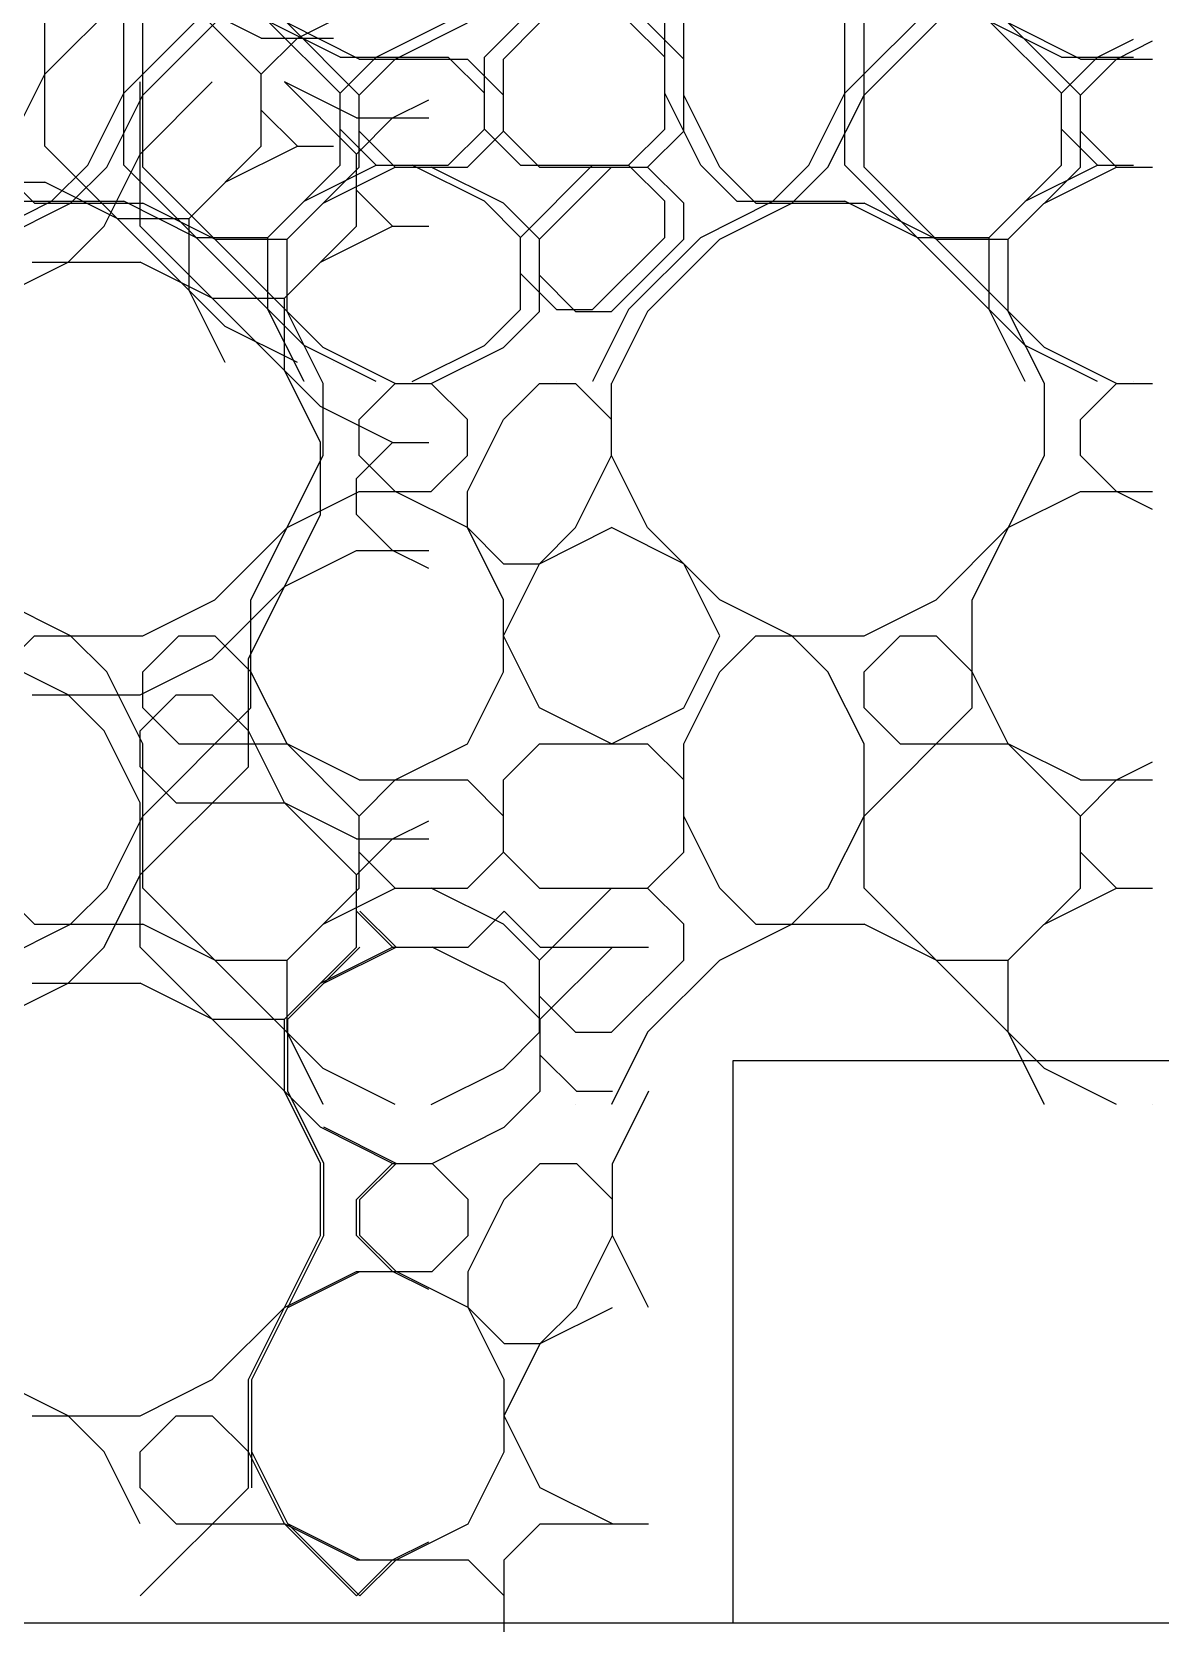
# Model space of a CAD drawing. Extents: x 1223 to 2114, y 507 to 973.
# Drawn here: x 2050.447 to 2050.838, y 610.172 to 610.727 of the extents above; entities that cross this region are included whole.
import ezdxf

# ---------------------------------------------------------------- set-up
doc = ezdxf.new("R2010")
doc.units = 0
doc.header["$MEASUREMENT"] = 0
doc.layers.get('0').update_dxf_attribs({"linetype": 'CONTINUOUS'})
doc.layers.add('06', color=6, linetype='CONTINUOUS')
doc.layers.add('PAREDES', color=2, linetype='CONTINUOUS')

# ---------------------------------------------------------------- blocks, each defined once
blk = doc.blocks.new('*X188')
at = {"color": 0}
for p, q in [((2050.47869, 610.70569), (2050.51619, 610.74319)), ((2050.72869, 610.70569), (2050.76619, 610.74319)), ((2050.47869, 610.68069), (2050.47869, 610.73069)), ((2050.55369, 610.71819), (2050.52869, 610.73069)), ((2050.55369, 610.70569), (2050.52869, 610.73069)), ((2050.56619, 610.71819), (2050.59119, 610.73069)), ((2050.60369, 610.71819), (2050.61619, 610.73069)), ((2050.66619, 610.71819), (2050.65369, 610.73069)), ((2050.66619, 610.69319), (2050.66619, 610.73069)), ((2050.72869, 610.68069), (2050.72869, 610.73069)), ((2050.80369, 610.71819), (2050.77869, 610.73069)), ((2050.80369, 610.70569), (2050.77869, 610.73069)), ((2050.81619, 610.71819), (2050.82869, 610.72444)), ((2050.55369, 610.70569), (2050.56619, 610.71819)), ((2050.55369, 610.71819), (2050.59119, 610.71819)), ((2050.60369, 610.70569), (2050.59119, 610.71819)), ((2050.60369, 610.69319), (2050.60369, 610.71819)), ((2050.80369, 610.70569), (2050.81619, 610.71819)), ((2050.80369, 610.71819), (2050.82869, 610.71819)), ((2050.46619, 610.68069), (2050.47869, 610.70569)), ((2050.55369, 610.68069), (2050.55369, 610.70569)), ((2050.67869, 610.68069), (2050.66619, 610.70569)), ((2050.71619, 610.68069), (2050.72869, 610.70569)), ((2050.80369, 610.68069), (2050.80369, 610.70569)), ((2050.56619, 610.68069), (2050.55369, 610.69319)), ((2050.59119, 610.68069), (2050.60369, 610.69319)), ((2050.61619, 610.68069), (2050.60369, 610.69319)), ((2050.65369, 610.68069), (2050.66619, 610.69319)), ((2050.81619, 610.68069), (2050.80369, 610.69319)), ((2050.45369, 610.66819), (2050.46619, 610.68069)), ((2050.54119, 610.61819), (2050.47869, 610.68069)), ((2050.52869, 610.65569), (2050.55369, 610.68069)), ((2050.54119, 610.66819), (2050.56619, 610.68069)), ((2050.56619, 610.68069), (2050.59119, 610.68069)), ((2050.60369, 610.66819), (2050.57869, 610.68069)), ((2050.61619, 610.65569), (2050.64119, 610.68069)), ((2050.61619, 610.68069), (2050.65369, 610.68069)), ((2050.66619, 610.66819), (2050.65369, 610.68069)), ((2050.69119, 610.66819), (2050.67869, 610.68069)), ((2050.70369, 610.66819), (2050.71619, 610.68069)), ((2050.79119, 610.61819), (2050.72869, 610.68069)), ((2050.77869, 610.65569), (2050.80369, 610.68069)), ((2050.79119, 610.66819), (2050.81619, 610.68069)), ((2050.81619, 610.68069), (2050.82869, 610.68069)), ((2050.42869, 610.65569), (2050.45369, 610.66819)), ((2050.44119, 610.66819), (2050.47869, 610.66819)), ((2050.50369, 610.65569), (2050.47869, 610.66819)), ((2050.61619, 610.65569), (2050.60369, 610.66819)), ((2050.66619, 610.65569), (2050.66619, 610.66819)), ((2050.67869, 610.65569), (2050.70369, 610.66819)), ((2050.69119, 610.66819), (2050.72869, 610.66819)), ((2050.75369, 610.65569), (2050.72869, 610.66819)), ((2050.50369, 610.65569), (2050.52869, 610.65569)), ((2050.52869, 610.63069), (2050.52869, 610.65569)), ((2050.61619, 610.63069), (2050.61619, 610.65569)), ((2050.64119, 610.63069), (2050.66619, 610.65569)), ((2050.65369, 610.63069), (2050.67869, 610.65569)), ((2050.75369, 610.65569), (2050.77869, 610.65569)), ((2050.77869, 610.63069), (2050.77869, 610.65569)), ((2050.62869, 610.63069), (2050.61619, 610.64319)), ((2050.54119, 610.60569), (2050.52869, 610.63069)), ((2050.60369, 610.61819), (2050.61619, 610.63069)), ((2050.62869, 610.63069), (2050.64119, 610.63069)), ((2050.65369, 610.63069), (2050.64119, 610.60569)), ((2050.79119, 610.60569), (2050.77869, 610.63069)), ((2050.56619, 610.60569), (2050.54119, 610.61819)), ((2050.57869, 610.60569), (2050.60369, 610.61819)), ((2050.81619, 610.60569), (2050.79119, 610.61819)), ((2050.54119, 610.60569), (2050.54119, 610.60569)), ((2050.57869, 610.60569), (2050.57869, 610.60569)), ((2050.62869, 610.60569), (2050.62869, 610.60569)), ((2050.64119, 610.60569), (2050.64119, 610.60569)), ((2050.79119, 610.60569), (2050.79119, 610.60569)), ((2050.82869, 610.60569), (2050.82869, 610.60569))]:
    blk.add_line(p, q, dxfattribs=at)
blk = doc.blocks.new('*X189')
at = {"color": 0}
for p, q in [((2050.45138, 610.71229), (2050.48888, 610.74979)), ((2050.45138, 610.68729), (2050.45138, 610.73729)), ((2050.52638, 610.72479), (2050.50138, 610.73729)), ((2050.52638, 610.71229), (2050.50138, 610.73729)), ((2050.53888, 610.72479), (2050.55138, 610.73104)), ((2050.52638, 610.71229), (2050.53888, 610.72479)), ((2050.52638, 610.72479), (2050.55138, 610.72479)), ((2050.43888, 610.68729), (2050.45138, 610.71229)), ((2050.52638, 610.68729), (2050.52638, 610.71229)), ((2050.53888, 610.68729), (2050.52638, 610.69979)), ((2050.51388, 610.62479), (2050.45138, 610.68729)), ((2050.50138, 610.66229), (2050.52638, 610.68729)), ((2050.51388, 610.67479), (2050.53888, 610.68729)), ((2050.53888, 610.68729), (2050.55138, 610.68729)), ((2050.41388, 610.67479), (2050.45138, 610.67479)), ((2050.47638, 610.66229), (2050.45138, 610.67479)), ((2050.47638, 610.66229), (2050.50138, 610.66229)), ((2050.50138, 610.63729), (2050.50138, 610.66229)), ((2050.51388, 610.61229), (2050.50138, 610.63729)), ((2050.53888, 610.61229), (2050.51388, 610.62479)), ((2050.51388, 610.61229), (2050.51388, 610.61229)), ((2050.55138, 610.61229), (2050.55138, 610.61229))]:
    blk.add_line(p, q, dxfattribs=at)
blk = doc.blocks.new('*X190')
at = {"color": 0}
for p, q in [((2050.48529, 610.70504), (2050.52279, 610.74254)), ((2050.73529, 610.70504), (2050.77279, 610.74254)), ((2050.48529, 610.68004), (2050.48529, 610.73004)), ((2050.56029, 610.71754), (2050.53529, 610.73004)), ((2050.56029, 610.70504), (2050.53529, 610.73004)), ((2050.57279, 610.71754), (2050.59779, 610.73004)), ((2050.61029, 610.71754), (2050.62279, 610.73004)), ((2050.67279, 610.71754), (2050.66029, 610.73004)), ((2050.67279, 610.69254), (2050.67279, 610.73004)), ((2050.73529, 610.68004), (2050.73529, 610.73004)), ((2050.81029, 610.71754), (2050.78529, 610.73004)), ((2050.81029, 610.70504), (2050.78529, 610.73004)), ((2050.82279, 610.71754), (2050.83529, 610.72379)), ((2050.56029, 610.70504), (2050.57279, 610.71754)), ((2050.56029, 610.71754), (2050.59779, 610.71754)), ((2050.61029, 610.70504), (2050.59779, 610.71754)), ((2050.61029, 610.69254), (2050.61029, 610.71754)), ((2050.81029, 610.70504), (2050.82279, 610.71754)), ((2050.81029, 610.71754), (2050.83529, 610.71754)), ((2050.47279, 610.68004), (2050.48529, 610.70504)), ((2050.56029, 610.68004), (2050.56029, 610.70504)), ((2050.68529, 610.68004), (2050.67279, 610.70504)), ((2050.72279, 610.68004), (2050.73529, 610.70504)), ((2050.81029, 610.68004), (2050.81029, 610.70504)), ((2050.57279, 610.68004), (2050.56029, 610.69254)), ((2050.59779, 610.68004), (2050.61029, 610.69254)), ((2050.62279, 610.68004), (2050.61029, 610.69254)), ((2050.66029, 610.68004), (2050.67279, 610.69254)), ((2050.82279, 610.68004), (2050.81029, 610.69254)), ((2050.44779, 610.66754), (2050.43529, 610.68004)), ((2050.46029, 610.66754), (2050.47279, 610.68004)), ((2050.54779, 610.61754), (2050.48529, 610.68004)), ((2050.53529, 610.65504), (2050.56029, 610.68004)), ((2050.54779, 610.66754), (2050.57279, 610.68004)), ((2050.57279, 610.68004), (2050.59779, 610.68004)), ((2050.61029, 610.66754), (2050.58529, 610.68004)), ((2050.62279, 610.65504), (2050.64779, 610.68004)), ((2050.62279, 610.68004), (2050.66029, 610.68004)), ((2050.67279, 610.66754), (2050.66029, 610.68004)), ((2050.69779, 610.66754), (2050.68529, 610.68004)), ((2050.71029, 610.66754), (2050.72279, 610.68004)), ((2050.79779, 610.61754), (2050.73529, 610.68004)), ((2050.78529, 610.65504), (2050.81029, 610.68004)), ((2050.79779, 610.66754), (2050.82279, 610.68004)), ((2050.82279, 610.68004), (2050.83529, 610.68004)), ((2050.43529, 610.65504), (2050.46029, 610.66754)), ((2050.44779, 610.66754), (2050.48529, 610.66754)), ((2050.51029, 610.65504), (2050.48529, 610.66754)), ((2050.62279, 610.65504), (2050.61029, 610.66754)), ((2050.67279, 610.65504), (2050.67279, 610.66754)), ((2050.68529, 610.65504), (2050.71029, 610.66754)), ((2050.69779, 610.66754), (2050.73529, 610.66754)), ((2050.76029, 610.65504), (2050.73529, 610.66754)), ((2050.51029, 610.65504), (2050.53529, 610.65504)), ((2050.53529, 610.63004), (2050.53529, 610.65504)), ((2050.62279, 610.63004), (2050.62279, 610.65504)), ((2050.64779, 610.63004), (2050.67279, 610.65504)), ((2050.66029, 610.63004), (2050.68529, 610.65504)), ((2050.76029, 610.65504), (2050.78529, 610.65504)), ((2050.78529, 610.63004), (2050.78529, 610.65504)), ((2050.63529, 610.63004), (2050.62279, 610.64254)), ((2050.54779, 610.60504), (2050.53529, 610.63004)), ((2050.61029, 610.61754), (2050.62279, 610.63004)), ((2050.63529, 610.63004), (2050.64779, 610.63004)), ((2050.66029, 610.63004), (2050.64779, 610.60504)), ((2050.79779, 610.60504), (2050.78529, 610.63004)), ((2050.57279, 610.60504), (2050.54779, 610.61754)), ((2050.58529, 610.60504), (2050.61029, 610.61754)), ((2050.82279, 610.60504), (2050.79779, 610.61754)), ((2050.54779, 610.58004), (2050.54779, 610.60504)), ((2050.56029, 610.59254), (2050.57279, 610.60504)), ((2050.57279, 610.60504), (2050.58529, 610.60504)), ((2050.59779, 610.59254), (2050.58529, 610.60504)), ((2050.61029, 610.59254), (2050.62279, 610.60504)), ((2050.62279, 610.60504), (2050.63529, 610.60504)), ((2050.64779, 610.59254), (2050.63529, 610.60504)), ((2050.64779, 610.58004), (2050.64779, 610.60504)), ((2050.79779, 610.58004), (2050.79779, 610.60504)), ((2050.81029, 610.59254), (2050.82279, 610.60504)), ((2050.82279, 610.60504), (2050.83529, 610.60504)), ((2050.83529, 610.60504), (2050.83529, 610.60504)), ((2050.56029, 610.58004), (2050.56029, 610.59254)), ((2050.59779, 610.56754), (2050.61029, 610.59254)), ((2050.59779, 610.58004), (2050.59779, 610.59254)), ((2050.81029, 610.58004), (2050.81029, 610.59254)), ((2050.52279, 610.53004), (2050.54779, 610.58004)), ((2050.57279, 610.56754), (2050.56029, 610.58004)), ((2050.58529, 610.56754), (2050.59779, 610.58004)), ((2050.63529, 610.55504), (2050.64779, 610.58004)), ((2050.66029, 610.55504), (2050.64779, 610.58004)), ((2050.77279, 610.53004), (2050.79779, 610.58004)), ((2050.82279, 610.56754), (2050.81029, 610.58004)), ((2050.53529, 610.55504), (2050.56029, 610.56754)), ((2050.56029, 610.56754), (2050.58529, 610.56754)), ((2050.59779, 610.55504), (2050.57279, 610.56754)), ((2050.59779, 610.55504), (2050.59779, 610.56754)), ((2050.78529, 610.55504), (2050.81029, 610.56754)), ((2050.81029, 610.56754), (2050.83529, 610.56754)), ((2050.83529, 610.56129), (2050.82279, 610.56754)), ((2050.83529, 610.56754), (2050.83529, 610.56754)), ((2050.51029, 610.53004), (2050.53529, 610.55504)), ((2050.61029, 610.53004), (2050.59779, 610.55504)), ((2050.61029, 610.54254), (2050.59779, 610.55504)), ((2050.62279, 610.54254), (2050.64779, 610.55504)), ((2050.62279, 610.54254), (2050.63529, 610.55504)), ((2050.67279, 610.54254), (2050.64779, 610.55504)), ((2050.67279, 610.54254), (2050.64779, 610.55504)), ((2050.68529, 610.53004), (2050.66029, 610.55504)), ((2050.76029, 610.53004), (2050.78529, 610.55504)), ((2050.61029, 610.51754), (2050.62279, 610.54254)), ((2050.61029, 610.54254), (2050.62279, 610.54254)), ((2050.68529, 610.51754), (2050.67279, 610.54254)), ((2050.46029, 610.51754), (2050.43529, 610.53004)), ((2050.48529, 610.51754), (2050.51029, 610.53004)), ((2050.52279, 610.49254), (2050.52279, 610.53004)), ((2050.61029, 610.50504), (2050.61029, 610.53004)), ((2050.71029, 610.51754), (2050.68529, 610.53004)), ((2050.73529, 610.51754), (2050.76029, 610.53004)), ((2050.77279, 610.49254), (2050.77279, 610.53004)), ((2050.43529, 610.50504), (2050.44779, 610.51754)), ((2050.44779, 610.51754), (2050.48529, 610.51754)), ((2050.47279, 610.50504), (2050.46029, 610.51754)), ((2050.48529, 610.50504), (2050.49779, 610.51754)), ((2050.49779, 610.51754), (2050.51029, 610.51754)), ((2050.52279, 610.50504), (2050.51029, 610.51754)), ((2050.62279, 610.49254), (2050.61029, 610.51754)), ((2050.67279, 610.49254), (2050.68529, 610.51754)), ((2050.68529, 610.50504), (2050.69779, 610.51754)), ((2050.69779, 610.51754), (2050.73529, 610.51754)), ((2050.72279, 610.50504), (2050.71029, 610.51754)), ((2050.73529, 610.50504), (2050.74779, 610.51754)), ((2050.74779, 610.51754), (2050.76029, 610.51754)), ((2050.77279, 610.50504), (2050.76029, 610.51754)), ((2050.48529, 610.48004), (2050.47279, 610.50504)), ((2050.48529, 610.49254), (2050.48529, 610.50504)), ((2050.53529, 610.48004), (2050.52279, 610.50504)), ((2050.59779, 610.48004), (2050.61029, 610.50504)), ((2050.67279, 610.48004), (2050.68529, 610.50504)), ((2050.73529, 610.48004), (2050.72279, 610.50504)), ((2050.73529, 610.49254), (2050.73529, 610.50504)), ((2050.78529, 610.48004), (2050.77279, 610.50504)), ((2050.49779, 610.48004), (2050.48529, 610.49254)), ((2050.48529, 610.45504), (2050.52279, 610.49254)), ((2050.64779, 610.48004), (2050.62279, 610.49254)), ((2050.64779, 610.48004), (2050.67279, 610.49254)), ((2050.74779, 610.48004), (2050.73529, 610.49254)), ((2050.73529, 610.45504), (2050.77279, 610.49254)), ((2050.48529, 610.43004), (2050.48529, 610.48004)), ((2050.49779, 610.48004), (2050.53529, 610.48004)), ((2050.56029, 610.46754), (2050.53529, 610.48004)), ((2050.56029, 610.45504), (2050.53529, 610.48004)), ((2050.57279, 610.46754), (2050.59779, 610.48004)), ((2050.61029, 610.46754), (2050.62279, 610.48004)), ((2050.62279, 610.48004), (2050.66029, 610.48004)), ((2050.67279, 610.46754), (2050.66029, 610.48004)), ((2050.67279, 610.44254), (2050.67279, 610.48004)), ((2050.73529, 610.43004), (2050.73529, 610.48004)), ((2050.74779, 610.48004), (2050.78529, 610.48004)), ((2050.81029, 610.46754), (2050.78529, 610.48004)), ((2050.81029, 610.45504), (2050.78529, 610.48004)), ((2050.82279, 610.46754), (2050.83529, 610.47379)), ((2050.56029, 610.45504), (2050.57279, 610.46754)), ((2050.56029, 610.46754), (2050.59779, 610.46754)), ((2050.61029, 610.45504), (2050.59779, 610.46754)), ((2050.61029, 610.44254), (2050.61029, 610.46754)), ((2050.81029, 610.45504), (2050.82279, 610.46754)), ((2050.81029, 610.46754), (2050.83529, 610.46754)), ((2050.47279, 610.43004), (2050.48529, 610.45504)), ((2050.56029, 610.43004), (2050.56029, 610.45504)), ((2050.68529, 610.43004), (2050.67279, 610.45504)), ((2050.72279, 610.43004), (2050.73529, 610.45504)), ((2050.81029, 610.43004), (2050.81029, 610.45504)), ((2050.57279, 610.43004), (2050.56029, 610.44254)), ((2050.59779, 610.43004), (2050.61029, 610.44254)), ((2050.62279, 610.43004), (2050.61029, 610.44254)), ((2050.66029, 610.43004), (2050.67279, 610.44254)), ((2050.82279, 610.43004), (2050.81029, 610.44254)), ((2050.44779, 610.41754), (2050.43529, 610.43004)), ((2050.46029, 610.41754), (2050.47279, 610.43004)), ((2050.54779, 610.36754), (2050.48529, 610.43004)), ((2050.53529, 610.40504), (2050.56029, 610.43004)), ((2050.54779, 610.41754), (2050.57279, 610.43004)), ((2050.57279, 610.43004), (2050.59779, 610.43004)), ((2050.61029, 610.41754), (2050.58529, 610.43004)), ((2050.62279, 610.40504), (2050.64779, 610.43004)), ((2050.62279, 610.43004), (2050.66029, 610.43004)), ((2050.67279, 610.41754), (2050.66029, 610.43004)), ((2050.69779, 610.41754), (2050.68529, 610.43004)), ((2050.71029, 610.41754), (2050.72279, 610.43004)), ((2050.79779, 610.36754), (2050.73529, 610.43004)), ((2050.78529, 610.40504), (2050.81029, 610.43004)), ((2050.79779, 610.41754), (2050.82279, 610.43004)), ((2050.82279, 610.43004), (2050.83529, 610.43004)), ((2050.43529, 610.40504), (2050.46029, 610.41754)), ((2050.44779, 610.41754), (2050.48529, 610.41754)), ((2050.51029, 610.40504), (2050.48529, 610.41754)), ((2050.62279, 610.40504), (2050.61029, 610.41754)), ((2050.67279, 610.40504), (2050.67279, 610.41754)), ((2050.68529, 610.40504), (2050.71029, 610.41754)), ((2050.69779, 610.41754), (2050.73529, 610.41754)), ((2050.76029, 610.40504), (2050.73529, 610.41754)), ((2050.51029, 610.40504), (2050.53529, 610.40504)), ((2050.53529, 610.38004), (2050.53529, 610.40504)), ((2050.62279, 610.38004), (2050.62279, 610.40504)), ((2050.64779, 610.38004), (2050.67279, 610.40504)), ((2050.66029, 610.38004), (2050.68529, 610.40504)), ((2050.76029, 610.40504), (2050.78529, 610.40504)), ((2050.78529, 610.38004), (2050.78529, 610.40504)), ((2050.63529, 610.38004), (2050.62279, 610.39254)), ((2050.54779, 610.35504), (2050.53529, 610.38004)), ((2050.61029, 610.36754), (2050.62279, 610.38004)), ((2050.63529, 610.38004), (2050.64779, 610.38004)), ((2050.66029, 610.38004), (2050.64779, 610.35504)), ((2050.79779, 610.35504), (2050.78529, 610.38004)), ((2050.57279, 610.35504), (2050.54779, 610.36754)), ((2050.58529, 610.35504), (2050.61029, 610.36754)), ((2050.82279, 610.35504), (2050.79779, 610.36754)), ((2050.54779, 610.35504), (2050.54779, 610.35504)), ((2050.58529, 610.35504), (2050.58529, 610.35504)), ((2050.63529, 610.35504), (2050.63529, 610.35504)), ((2050.64779, 610.35504), (2050.64779, 610.35504)), ((2050.79779, 610.35504), (2050.79779, 610.35504)), ((2050.83529, 610.35504), (2050.83529, 610.35504))]:
    blk.add_line(p, q, dxfattribs=at)

msp = doc.modelspace()

# ---------------------------------------------------------------- linework, layer by layer
at = {"color": 3}
for p, q in [((2050.48439, 610.6596), (2050.48439, 610.7096)), ((2050.48439, 610.6846), (2050.50939, 610.7096)), ((2050.48439, 610.7096), (2050.48439, 610.7096)), ((2050.55939, 610.6846), (2050.53439, 610.7096)), ((2050.53439, 610.7096), (2050.53439, 610.7096)), ((2050.55939, 610.6971), (2050.53439, 610.7096)), ((2050.57189, 610.6971), (2050.58439, 610.70335)), ((2050.55939, 610.6971), (2050.58439, 610.6971)), ((2050.55939, 610.6846), (2050.57189, 610.6971)), ((2050.47189, 610.6596), (2050.48439, 610.6846)), ((2050.55939, 610.6596), (2050.55939, 610.6846)), ((2050.57189, 610.6596), (2050.55939, 610.6721)), ((2050.45939, 610.6471), (2050.47189, 610.6596)), ((2050.54689, 610.5971), (2050.48439, 610.6596)), ((2050.53439, 610.6346), (2050.55939, 610.6596)), ((2050.54689, 610.6471), (2050.57189, 610.6596)), ((2050.57189, 610.6596), (2050.58439, 610.6596)), ((2050.43439, 610.6346), (2050.45939, 610.6471)), ((2050.44689, 610.6471), (2050.48439, 610.6471)), ((2050.50939, 610.6346), (2050.48439, 610.6471)), ((2050.50939, 610.6346), (2050.53439, 610.6346)), ((2050.53439, 610.6096), (2050.53439, 610.6346)), ((2050.54689, 610.5846), (2050.53439, 610.6096)), ((2050.57189, 610.5846), (2050.54689, 610.5971)), ((2050.54689, 610.5596), (2050.54689, 610.5846)), ((2050.55939, 610.5721), (2050.57189, 610.5846)), ((2050.57189, 610.5846), (2050.58439, 610.5846)), ((2050.58439, 610.5846), (2050.58439, 610.5846)), ((2050.55939, 610.5596), (2050.55939, 610.5721)), ((2050.52189, 610.5096), (2050.54689, 610.5596)), ((2050.57189, 610.5471), (2050.55939, 610.5596)), ((2050.53439, 610.5346), (2050.55939, 610.5471)), ((2050.55939, 610.5471), (2050.58439, 610.5471)), ((2050.58439, 610.54085), (2050.57189, 610.5471)), ((2050.58439, 610.5471), (2050.58439, 610.5471)), ((2050.50939, 610.5096), (2050.53439, 610.5346)), ((2050.45939, 610.4971), (2050.43439, 610.5096)), ((2050.48439, 610.4971), (2050.50939, 610.5096)), ((2050.52189, 610.4721), (2050.52189, 610.5096)), ((2050.44689, 610.4971), (2050.48439, 610.4971)), ((2050.47189, 610.4846), (2050.45939, 610.4971)), ((2050.48439, 610.4846), (2050.49689, 610.4971)), ((2050.49689, 610.4971), (2050.50939, 610.4971)), ((2050.52189, 610.4846), (2050.50939, 610.4971)), ((2050.48439, 610.4596), (2050.47189, 610.4846)), ((2050.48439, 610.4721), (2050.48439, 610.4846)), ((2050.53439, 610.4596), (2050.52189, 610.4846)), ((2050.48439, 610.4346), (2050.52189, 610.4721)), ((2050.49689, 610.4596), (2050.48439, 610.4721)), ((2050.48439, 610.4096), (2050.48439, 610.4596)), ((2050.49689, 610.4596), (2050.53439, 610.4596)), ((2050.55939, 610.4346), (2050.53439, 610.4596)), ((2050.55939, 610.4471), (2050.53439, 610.4596)), ((2050.57189, 610.4471), (2050.58439, 610.45335)), ((2050.55939, 610.4471), (2050.58439, 610.4471)), ((2050.55939, 610.4346), (2050.57189, 610.4471)), ((2050.47189, 610.4096), (2050.48439, 610.4346)), ((2050.55939, 610.4096), (2050.55939, 610.4346)), ((2050.57189, 610.4096), (2050.55939, 610.4221)), ((2050.57307, 610.4096), (2050.56057, 610.4221)), ((2050.59807, 610.4096), (2050.61057, 610.4221)), ((2050.62307, 610.4096), (2050.61057, 610.4221)), ((2050.45939, 610.3971), (2050.47189, 610.4096)), ((2050.54689, 610.3471), (2050.48439, 610.4096)), ((2050.53439, 610.3846), (2050.55939, 610.4096)), ((2050.53557, 610.3846), (2050.56057, 610.4096)), ((2050.54689, 610.3971), (2050.57189, 610.4096)), ((2050.54807, 610.3971), (2050.57307, 610.4096)), ((2050.57189, 610.4096), (2050.58439, 610.4096)), ((2050.57307, 610.4096), (2050.59807, 610.4096)), ((2050.61057, 610.3971), (2050.58557, 610.4096)), ((2050.62307, 610.3846), (2050.64807, 610.4096)), ((2050.62307, 610.4096), (2050.66057, 610.4096)), ((2050.43439, 610.3846), (2050.45939, 610.3971)), ((2050.44689, 610.3971), (2050.48439, 610.3971)), ((2050.50939, 610.3846), (2050.48439, 610.3971)), ((2050.62307, 610.3846), (2050.61057, 610.3971)), ((2050.50939, 610.3846), (2050.53439, 610.3846)), ((2050.53439, 610.3596), (2050.53439, 610.3846)), ((2050.53557, 610.3596), (2050.53557, 610.3846)), ((2050.62307, 610.3596), (2050.62307, 610.3846)), ((2050.63557, 610.3596), (2050.62307, 610.3721)), ((2050.54689, 610.3346), (2050.53439, 610.3596)), ((2050.54807, 610.3346), (2050.53557, 610.3596)), ((2050.61057, 610.3471), (2050.62307, 610.3596)), ((2050.63557, 610.3596), (2050.64807, 610.3596)), ((2050.66057, 610.3596), (2050.64807, 610.3346)), ((2050.57189, 610.3346), (2050.54689, 610.3471)), ((2050.57307, 610.3346), (2050.54807, 610.3471)), ((2050.58557, 610.3346), (2050.61057, 610.3471)), ((2050.54689, 610.3096), (2050.54689, 610.3346)), ((2050.54807, 610.3096), (2050.54807, 610.3346)), ((2050.55939, 610.3221), (2050.57189, 610.3346)), ((2050.56057, 610.3221), (2050.57307, 610.3346)), ((2050.57189, 610.3346), (2050.58439, 610.3346)), ((2050.57307, 610.3346), (2050.58557, 610.3346)), ((2050.58439, 610.3346), (2050.58439, 610.3346)), ((2050.59807, 610.3221), (2050.58557, 610.3346)), ((2050.61057, 610.3221), (2050.62307, 610.3346)), ((2050.62307, 610.3346), (2050.63557, 610.3346)), ((2050.64807, 610.3221), (2050.63557, 610.3346)), ((2050.64807, 610.3096), (2050.64807, 610.3346)), ((2050.55939, 610.3096), (2050.55939, 610.3221)), ((2050.56057, 610.3096), (2050.56057, 610.3221)), ((2050.59807, 610.2971), (2050.61057, 610.3221)), ((2050.59807, 610.3096), (2050.59807, 610.3221)), ((2050.52189, 610.2596), (2050.54689, 610.3096)), ((2050.52307, 610.2596), (2050.54807, 610.3096)), ((2050.57189, 610.2971), (2050.55939, 610.3096)), ((2050.57307, 610.2971), (2050.56057, 610.3096)), ((2050.58557, 610.2971), (2050.59807, 610.3096)), ((2050.63557, 610.2846), (2050.64807, 610.3096)), ((2050.66057, 610.2846), (2050.64807, 610.3096)), ((2050.53439, 610.2846), (2050.55939, 610.2971)), ((2050.53557, 610.2846), (2050.56057, 610.2971)), ((2050.55939, 610.2971), (2050.58439, 610.2971)), ((2050.56057, 610.2971), (2050.58557, 610.2971)), ((2050.58439, 610.29085), (2050.57189, 610.2971)), ((2050.59807, 610.2846), (2050.57307, 610.2971)), ((2050.58439, 610.2971), (2050.58439, 610.2971)), ((2050.59807, 610.2846), (2050.59807, 610.2971)), ((2050.50939, 610.2596), (2050.53439, 610.2846)), ((2050.61057, 610.2596), (2050.59807, 610.2846)), ((2050.61057, 610.2721), (2050.59807, 610.2846)), ((2050.62307, 610.2721), (2050.64807, 610.2846)), ((2050.62307, 610.2721), (2050.63557, 610.2846)), ((2050.61057, 610.2471), (2050.62307, 610.2721)), ((2050.61057, 610.2721), (2050.62307, 610.2721)), ((2050.45939, 610.2471), (2050.43439, 610.2596)), ((2050.48439, 610.2471), (2050.50939, 610.2596)), ((2050.52189, 610.2221), (2050.52189, 610.2596)), ((2050.52307, 610.2221), (2050.52307, 610.2596)), ((2050.61057, 610.2346), (2050.61057, 610.2596)), ((2050.44689, 610.2471), (2050.48439, 610.2471)), ((2050.47189, 610.2346), (2050.45939, 610.2471)), ((2050.48439, 610.2346), (2050.49689, 610.2471)), ((2050.49689, 610.2471), (2050.50939, 610.2471)), ((2050.52189, 610.2346), (2050.50939, 610.2471)), ((2050.62307, 610.2221), (2050.61057, 610.2471)), ((2050.48439, 610.2096), (2050.47189, 610.2346)), ((2050.48439, 610.2221), (2050.48439, 610.2346)), ((2050.53439, 610.2096), (2050.52189, 610.2346)), ((2050.53557, 610.2096), (2050.52307, 610.2346)), ((2050.59807, 610.2096), (2050.61057, 610.2346)), ((2050.48439, 610.1846), (2050.52189, 610.2221)), ((2050.49689, 610.2096), (2050.48439, 610.2221)), ((2050.64807, 610.2096), (2050.62307, 610.2221)), ((2050.49689, 610.2096), (2050.53439, 610.2096)), ((2050.55939, 610.1846), (2050.53439, 610.2096)), ((2050.55939, 610.1971), (2050.53439, 610.2096)), ((2050.56057, 610.1846), (2050.53557, 610.2096)), ((2050.56057, 610.1971), (2050.53557, 610.2096)), ((2050.57307, 610.1971), (2050.59807, 610.2096)), ((2050.61057, 610.1971), (2050.62307, 610.2096)), ((2050.62307, 610.2096), (2050.66057, 610.2096)), ((2050.57189, 610.1971), (2050.58439, 610.20335)), ((2050.55939, 610.1971), (2050.58439, 610.1971)), ((2050.55939, 610.1846), (2050.57189, 610.1971)), ((2050.56057, 610.1846), (2050.57307, 610.1971)), ((2050.56057, 610.1971), (2050.59807, 610.1971)), ((2050.61057, 610.1846), (2050.59807, 610.1971)), ((2050.61057, 610.1721), (2050.61057, 610.1971))]:
    msp.add_line(p, q, dxfattribs=at)
at = {"layer": '06', "color": 6}
msp.add_line((2050.68985, 610.37017), (2050.68985, 610.17524), dxfattribs=at)
at = {"layer": '06'}
for p, q in [((2051.34741, 610.37017), (2050.68985, 610.37017)), ((2050.68985, 610.17524), (2051.49871, 610.17524))]:
    msp.add_line(p, q, dxfattribs=at)
at = {"layer": 'PAREDES', "color": 3}
msp.add_line((2048.96746, 610.17524), (2050.68985, 610.17524), dxfattribs=at)

# ---------------------------------------------------------------- block references
at = {"color": 3, "linetype": 'Continuous'}
for name in ['*X189', '*X188', '*X190']:
    msp.add_blockref(name, (0, 0), dxfattribs=at)

doc.saveas('drawing.dxf')
